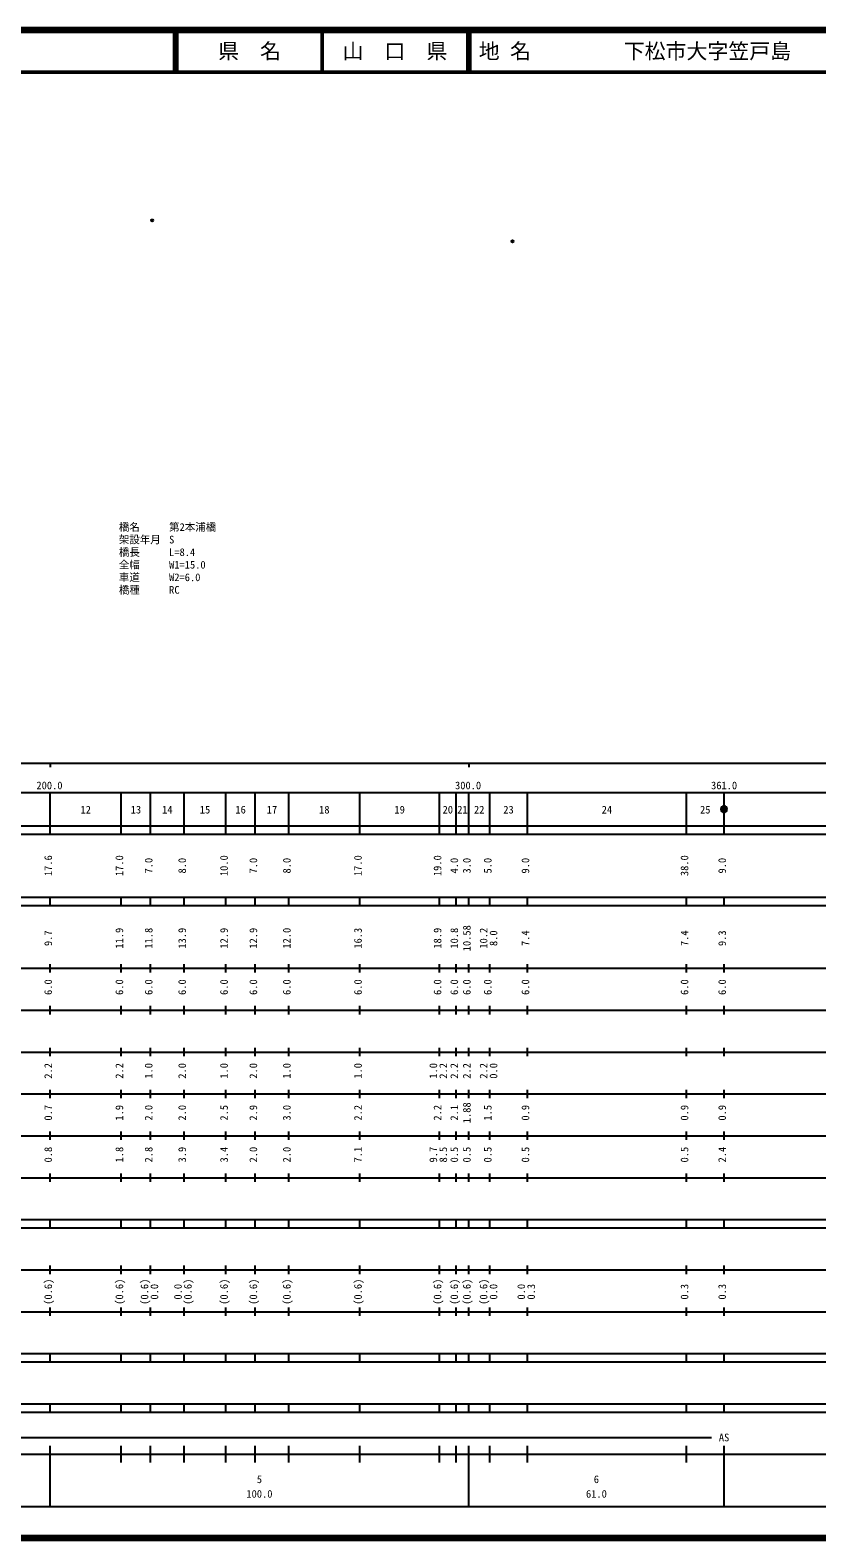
# Model space of a CAD drawing. Units: millimetres on the paper, with parts at other scales. Extents: x 40 to 680, y 20 to 380.
# Drawn here: x 263.2 to 451.2, y 20 to 380 of the extents above; entities that cross this region are included whole.
import ezdxf
from ezdxf.enums import TextEntityAlignment as Align

# ---------------------------------------------------------------- set-up
doc = ezdxf.new("R2010")
doc.units = ezdxf.units.MM
doc.header["$PDMODE"] = 32
doc.header["$PDSIZE"] = 0.5
for name, color, linetype in [('M-OTRS', 6, 'Continuous'), ('M-STR-HTXT', 7, 'Continuous'), ('M-TTL-TXT', 7, 'Continuous')]:
    doc.layers.add(name, color=color, linetype=linetype)
for name, color, linetype, lineweight in [('M-TTL', 2, 'Continuous', 140), ('M-TTL-BAND', 7, 'Continuous', 25), ('M-TTL-LINE', 7, 'Continuous', 50)]:
    doc.layers.add(name, color=color, linetype=linetype, lineweight=lineweight)
doc.styles.add('ＭＳ ゴシック', font='')
doc.styles.get('ＭＳ ゴシック').set_extended_font_data('MS Gothic')

msp = doc.modelspace()

# ---------------------------------------------------------------- hatches: boundary and pattern name
at = {"layer": 'M-TTL-BAND'}
msp.add_hatch(color=256, dxfattribs=at).paths.add_polyline_path([(429.75, 194, 1), (428.25, 194, 1)])

# ---------------------------------------------------------------- linework, layer by layer
at = {"layer": 'M-OTRS'}
for p in [(292.383, 334.573), (378.44, 329.57)]:
    msp.add_point(p, dxfattribs=at)
at = {"layer": 'M-TTL'}
for p, q in [((680, 380), (40, 380)), ((40, 20), (680, 20))]:
    msp.add_line(p, q, dxfattribs=at)
at = {"layer": 'M-TTL-BAND'}
for p, q in [((40, 205), (579, 205)), ((268, 205), (268, 204)), ((368, 205), (368, 204)), ((68, 198), (579, 198)), ((268, 188), (268, 198)), ((285, 188), (285, 198)), ((292, 188), (292, 198)), ((300, 188), (300, 198)), ((310, 188), (310, 198)), ((317, 188), (317, 198)), ((325, 188), (325, 198)), ((342, 188), (342, 198)), ((361, 188), (361, 198)), ((365, 188), (365, 198)), ((368, 188), (368, 198)), ((373, 188), (373, 198)), ((382, 188), (382, 198)), ((420, 188), (420, 198)), ((429, 188), (429, 198)), ((40, 190), (579, 190)), ((40, 188), (579, 188)), ((40, 173), (579, 173)), ((268, 171), (268, 173)), ((285, 171), (285, 173)), ((292, 171), (292, 173)), ((300, 171), (300, 173)), ((310, 171), (310, 173)), ((317, 171), (317, 173)), ((325, 171), (325, 173)), ((342, 171), (342, 173)), ((361, 171), (361, 173)), ((365, 171), (365, 173)), ((368, 171), (368, 173)), ((373, 171), (373, 173)), ((382, 171), (382, 173)), ((420, 171), (420, 173)), ((429, 171), (429, 173)), ((40, 171), (579, 171)), ((40, 156), (579, 156)), ((268, 155), (268, 157)), ((285, 155), (285, 157)), ((292, 155), (292, 157)), ((300, 155), (300, 157)), ((310, 155), (310, 157)), ((317, 155), (317, 157)), ((325, 155), (325, 157)), ((342, 155), (342, 157)), ((361, 155), (361, 157)), ((365, 155), (365, 157)), ((368, 155), (368, 157)), ((373, 155), (373, 157)), ((382, 155), (382, 157)), ((420, 155), (420, 157)), ((429, 155), (429, 157)), ((46, 146), (579, 146)), ((268, 145), (268, 147)), ((285, 145), (285, 147)), ((292, 145), (292, 147)), ((300, 145), (300, 147)), ((310, 145), (310, 147)), ((317, 145), (317, 147)), ((325, 145), (325, 147)), ((342, 145), (342, 147)), ((361, 145), (361, 147)), ((365, 145), (365, 147)), ((368, 145), (368, 147)), ((373, 145), (373, 147)), ((382, 145), (382, 147)), ((420, 145), (420, 147)), ((429, 145), (429, 147)), ((268, 135), (268, 137)), ((285, 135), (285, 137)), ((292, 135), (292, 137)), ((300, 135), (300, 137)), ((310, 135), (310, 137)), ((317, 135), (317, 137)), ((325, 135), (325, 137)), ((342, 135), (342, 137)), ((361, 135), (361, 137)), ((365, 135), (365, 137)), ((368, 135), (368, 137)), ((373, 135), (373, 137)), ((382, 135), (382, 137)), ((420, 135), (420, 137)), ((429, 135), (429, 137)), ((52, 136), (579, 136)), ((46, 126), (579, 126)), ((268, 125), (268, 127)), ((285, 125), (285, 127)), ((292, 125), (292, 127)), ((300, 125), (300, 127)), ((310, 125), (310, 127)), ((317, 125), (317, 127)), ((325, 125), (325, 127)), ((342, 125), (342, 127)), ((361, 125), (361, 127)), ((365, 125), (365, 127)), ((368, 125), (368, 127)), ((373, 125), (373, 127)), ((382, 125), (382, 127)), ((420, 125), (420, 127)), ((429, 125), (429, 127)), ((52, 116), (579, 116)), ((268, 115), (268, 117)), ((285, 115), (285, 117)), ((292, 115), (292, 117)), ((300, 115), (300, 117)), ((310, 115), (310, 117)), ((317, 115), (317, 117)), ((325, 115), (325, 117)), ((342, 115), (342, 117)), ((361, 115), (361, 117)), ((365, 115), (365, 117)), ((368, 115), (368, 117)), ((373, 115), (373, 117)), ((382, 115), (382, 117)), ((420, 115), (420, 117)), ((429, 115), (429, 117)), ((46, 106), (579, 106)), ((268, 105), (268, 107)), ((285, 105), (285, 107)), ((292, 105), (292, 107)), ((300, 105), (300, 107)), ((310, 105), (310, 107)), ((317, 105), (317, 107)), ((325, 105), (325, 107)), ((342, 105), (342, 107)), ((361, 105), (361, 107)), ((365, 105), (365, 107)), ((368, 105), (368, 107)), ((373, 105), (373, 107)), ((382, 105), (382, 107)), ((420, 105), (420, 107)), ((429, 105), (429, 107)), ((40, 96), (579, 96)), ((40, 94), (579, 94)), ((268, 94), (268, 96)), ((285, 94), (285, 96)), ((292, 94), (292, 96)), ((300, 94), (300, 96)), ((310, 94), (310, 96)), ((317, 94), (317, 96)), ((325, 94), (325, 96)), ((342, 94), (342, 96)), ((361, 94), (361, 96)), ((365, 94), (365, 96)), ((368, 94), (368, 96)), ((373, 94), (373, 96)), ((382, 94), (382, 96)), ((420, 94), (420, 96)), ((429, 94), (429, 96)), ((49, 84), (579, 84)), ((268, 83), (268, 85)), ((285, 83), (285, 85)), ((292, 83), (292, 85)), ((300, 83), (300, 85)), ((310, 83), (310, 85)), ((317, 83), (317, 85)), ((325, 83), (325, 85)), ((342, 83), (342, 85)), ((361, 83), (361, 85)), ((365, 83), (365, 85)), ((368, 83), (368, 85)), ((373, 83), (373, 85)), ((382, 83), (382, 85)), ((420, 83), (420, 85)), ((429, 83), (429, 85)), ((40, 74), (579, 74)), ((268, 73), (268, 75)), ((285, 73), (285, 75)), ((292, 73), (292, 75)), ((300, 73), (300, 75)), ((310, 73), (310, 75)), ((317, 73), (317, 75)), ((325, 73), (325, 75)), ((342, 73), (342, 75)), ((361, 73), (361, 75)), ((365, 73), (365, 75)), ((368, 73), (368, 75)), ((373, 73), (373, 75)), ((382, 73), (382, 75)), ((420, 73), (420, 75)), ((429, 73), (429, 75)), ((40, 64), (579, 64)), ((40, 62), (579, 62)), ((268, 62), (268, 64)), ((285, 62), (285, 64)), ((292, 62), (292, 64)), ((300, 62), (300, 64)), ((310, 62), (310, 64)), ((317, 62), (317, 64)), ((325, 62), (325, 64)), ((342, 62), (342, 64)), ((361, 62), (361, 64)), ((365, 62), (365, 64)), ((368, 62), (368, 64)), ((373, 62), (373, 64)), ((382, 62), (382, 64)), ((420, 62), (420, 64)), ((429, 62), (429, 64)), ((40, 52), (579, 52)), ((268, 50), (268, 52)), ((285, 50), (285, 52)), ((292, 50), (292, 52)), ((300, 50), (300, 52)), ((310, 50), (310, 52)), ((317, 50), (317, 52)), ((325, 50), (325, 52)), ((342, 50), (342, 52)), ((361, 50), (361, 52)), ((365, 50), (365, 52)), ((368, 50), (368, 52)), ((373, 50), (373, 52)), ((382, 50), (382, 52)), ((420, 50), (420, 52)), ((429, 50), (429, 52)), ((40, 50), (579, 50)), ((71, 44), (426, 44)), ((40, 40), (579, 40)), ((268, 27.5), (268, 42)), ((285, 38), (285, 42)), ((292, 38), (292, 42)), ((300, 38), (300, 42)), ((310, 38), (310, 42)), ((317, 38), (317, 42)), ((325, 38), (325, 42)), ((342, 38), (342, 42)), ((361, 38), (361, 42)), ((365, 38), (365, 42)), ((368, 27.5), (368, 42)), ((373, 38), (373, 42)), ((382, 38), (382, 42)), ((420, 38), (420, 42)), ((429, 27.5), (429, 42)), ((68, 27.5), (579, 27.5))]:
    msp.add_line(p, q, dxfattribs=at)
msp.add_lwpolyline([(429.75, 194, 1), (428.25, 194, 1)], format="xyb", close=True, dxfattribs=at)
at = {"layer": 'M-TTL-LINE'}
for p, q in [((297.75, 380), (297.75, 370)), ((298.25, 380), (298.25, 370)), ((333, 380), (333, 370)), ((367.75, 380), (367.75, 370)), ((368.25, 380), (368.25, 370)), ((40, 370), (680, 370))]:
    msp.add_line(p, q, dxfattribs=at)

# ---------------------------------------------------------------- texts
at = {"layer": 'M-STR-HTXT', "style": 'ＭＳ ゴシック'}
for s, p in [('橋名', (284.421, 259.889)), ('架設年月', (284.421, 256.889)), ('第2本浦橋', (296.421, 259.889)), ('S', (296.421, 256.889)), ('橋長', (284.421, 253.889)), ('L=8.4', (296.421, 253.889)), ('全幅', (284.421, 250.889)), ('W1=15.0', (296.421, 250.889)), ('車道', (284.421, 247.889)), ('W2=6.0', (296.421, 247.889)), ('橋種', (284.421, 244.889)), ('RC', (296.421, 244.889))]:
    msp.add_text(s, height=1.833, dxfattribs=at).set_placement(p, align=Align.BOTTOM_LEFT)
at = {"layer": 'M-TTL-BAND', "style": 'ＭＳ ゴシック'}
for s, p in [('200.0', (267.844, 198.195)), ('300.0', (367.844, 198.195)), ('361.0', (429, 198.195)), ('12', (276.5, 192.405)), ('13', (288.5, 192.405)), ('14', (296, 192.405)), ('15', (305, 192.405)), ('16', (313.5, 192.405)), ('17', (321, 192.405)), ('18', (333.5, 192.405)), ('19', (351.5, 192.405)), ('20', (363, 192.405)), ('21', (366.5, 192.405)), ('22', (370.5, 192.405)), ('23', (377.5, 192.405)), ('24', (401, 192.405)), ('25', (424.5, 192.405)), ('AS', (429, 42.5)), ('5', (318, 32.523)), ('6', (398.5, 32.523)), ('100.0', (318, 29.033)), ('61.0', (398.5, 29.033))]:
    msp.add_text(s, height=1.833, dxfattribs=at).set_placement(p, align=Align.BOTTOM_CENTER)
for s, p in [('17.6', (269, 180.5)), ('17.0', (286, 180.5)), ('7.0', (293, 180.5)), ('8.0', (301, 180.5)), ('10.0', (311, 180.5)), ('7.0', (318, 180.5)), ('8.0', (326, 180.5)), ('17.0', (343, 180.5)), ('19.0', (362, 180.5)), ('4.0', (366, 180.5)), ('3.0', (369, 180.5)), ('5.0', (374, 180.5)), ('9.0', (383, 180.5)), ('38.0', (421, 180.5)), ('9.0', (430, 180.5)), ('10.58', (369, 163.174)), ('9.7', (269, 163.174)), ('11.9', (286, 163.174)), ('11.8', (293, 163.174)), ('13.9', (301, 163.174)), ('12.9', (311, 163.174)), ('12.9', (318, 163.174)), ('12.0', (326, 163.174)), ('16.3', (343, 163.174)), ('18.9', (362, 163.174)), ('10.8', (366, 163.174)), ('10.2', (373, 163.174)), ('8.0', (375.37, 163.174)), ('7.4', (383, 163.174)), ('7.4', (421, 163.174)), ('9.3', (430, 163.174)), ('6.0', (269, 151.5)), ('6.0', (286, 151.5)), ('6.0', (293, 151.5)), ('6.0', (301, 151.5)), ('6.0', (311, 151.5)), ('6.0', (318, 151.5)), ('6.0', (326, 151.5)), ('6.0', (343, 151.5)), ('6.0', (362, 151.5)), ('6.0', (366, 151.5)), ('6.0', (369, 151.5)), ('6.0', (374, 151.5)), ('6.0', (383, 151.5)), ('6.0', (421, 151.5)), ('6.0', (430, 151.5)), ('2.2', (269, 131.5)), ('2.2', (286, 131.5)), ('1.0', (293, 131.5)), ('2.0', (301, 131.5)), ('1.0', (311, 131.5)), ('2.0', (318, 131.5)), ('1.0', (326, 131.5)), ('1.0', (343, 131.5)), ('1.0', (361, 131.5)), ('2.2', (363.37, 131.5)), ('2.2', (366, 131.5)), ('2.2', (369, 131.5)), ('2.2', (373, 131.5)), ('0.0', (375.37, 131.5)), ('0.7', (269, 121.5)), ('1.9', (286, 121.5)), ('2.0', (293, 121.5)), ('2.0', (301, 121.5)), ('2.5', (311, 121.5)), ('2.9', (318, 121.5)), ('3.0', (326, 121.5)), ('2.2', (343, 121.5)), ('2.2', (362, 121.5)), ('2.1', (366, 121.5)), ('1.88', (369, 121.5)), ('1.5', (374, 121.5)), ('0.9', (383, 121.5)), ('0.9', (421, 121.5)), ('0.9', (430, 121.5)), ('0.8', (269, 111.5)), ('1.8', (286, 111.5)), ('2.8', (293, 111.5)), ('3.9', (301, 111.5)), ('3.4', (311, 111.5)), ('2.0', (318, 111.5)), ('2.0', (326, 111.5)), ('7.1', (343, 111.5)), ('9.7', (361, 111.5)), ('8.5', (363.37, 111.5)), ('0.5', (366, 111.5)), ('0.5', (369, 111.5)), ('0.5', (374, 111.5)), ('0.5', (383, 111.5)), ('0.5', (421, 111.5)), ('2.4', (430, 111.5)), ('(0.6)', (269, 78.764)), ('(0.6)', (286, 78.764)), ('(0.6)', (292, 78.764)), ('0.0', (294.37, 78.764)), ('0.0', (300, 78.764)), ('(0.6)', (302.37, 78.764)), ('(0.6)', (311, 78.764)), ('(0.6)', (318, 78.764)), ('(0.6)', (326, 78.764)), ('(0.6)', (343, 78.764)), ('(0.6)', (362, 78.764)), ('(0.6)', (366, 78.764)), ('(0.6)', (369, 78.764)), ('(0.6)', (373, 78.764)), ('0.0', (375.37, 78.764)), ('0.0', (382, 78.764)), ('0.3', (384.37, 78.764)), ('0.3', (421, 78.764)), ('0.3', (430, 78.764))]:
    msp.add_text(s, height=1.833, rotation=90, dxfattribs=at).set_placement(p, align=Align.BOTTOM_CENTER)
at = {"layer": 'M-TTL-TXT', "style": 'ＭＳ ゴシック'}
for s, p in [('県\u3000名', (315.625, 375)), ('山\u3000口\u3000県', (350.375, 375))]:
    msp.add_text(s, height=3.666, dxfattribs=at).set_placement(p, align=Align.MIDDLE_CENTER)
for s, p in [('地 名', (370.38, 375)), ('下松市大字笠戸島', (405.024, 375))]:
    msp.add_text(s, height=3.666, dxfattribs=at).set_placement(p, align=Align.MIDDLE_LEFT)

doc.saveas('drawing.dxf')
